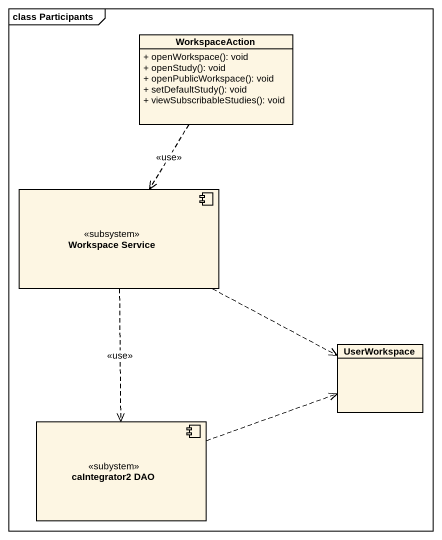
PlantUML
@startuml
mainframe class Participants
allowmixing
hide circle
hide empty members
skinparam classAttributeIconSize 0
class WorkspaceAction {
  + openWorkspace(): void
  + openStudy(): void
  + openPublicWorkspace(): void
  + setDefaultStudy(): void
  + viewSubscribableStudies(): void
}
component "Workspace Service" as Workspace_Service <<subsystem>>
class UserWorkspace
component "caIntegrator2 DAO" as caIntegrator2_DAO <<subystem>>
WorkspaceAction ..> Workspace_Service : <<use>>
Workspace_Service .right.> UserWorkspace
Workspace_Service ..> caIntegrator2_DAO : <<use>>
caIntegrator2_DAO .right.> UserWorkspace
@enduml
